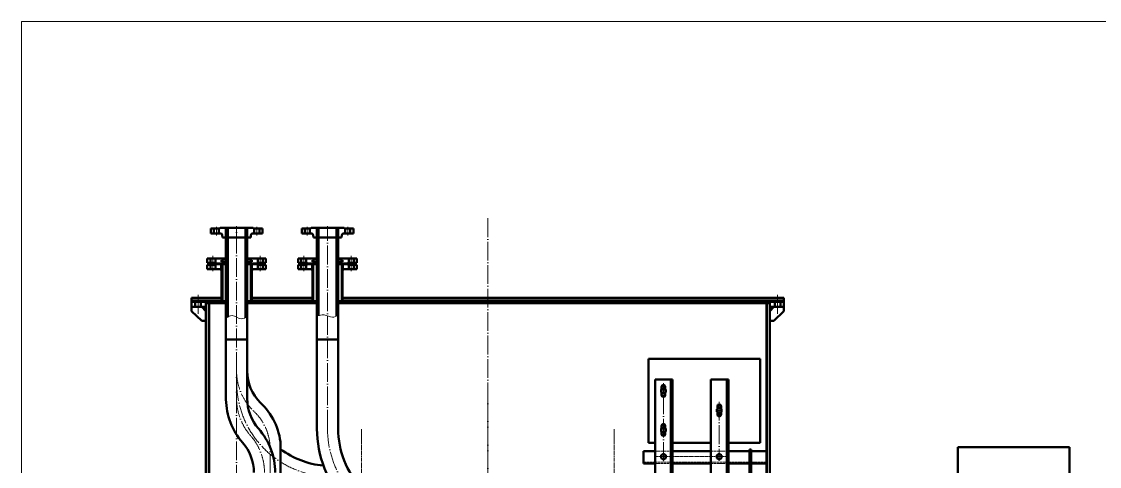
# Model space of a CAD drawing. Header units: millimetres. Extents: x 17368 to 100025, y -24769 to 12950.
# Drawn here: x 47676 to 51537, y -21583 to -19990 of the extents above; entities that cross this region are included whole.
import ezdxf

# ---------------------------------------------------------------- set-up
doc = ezdxf.new("R2010")
doc.units = ezdxf.units.MM
doc.header["$LTSCALE"] = 2.8
for name, pattern in [('ACAD_ISO04W100', [30, 24, -3, 0, -3]), ('AM_ISO02W050', [7.5, 6, -1.5]), ('AM_ISO02W050x2', [3.75, 3, -0.75]), ('AM_ISO08W050', [18, 12, -1.5, 3, -1.5]), ('AM_ISO08W050x2', [9, 6, -0.75, 1.5, -0.75]), ('CENTER', [2, 1.25, -0.25, 0.25, -0.25]), ('CENTER2', [28.575, 19.05, -3.175, 3.175, -3.175]), ('DASHDOT', [30.5, 24, -3, 0.5, -3])]:
    doc.linetypes.add(name, pattern=pattern)
doc.layers.get('0').update_dxf_attribs({"lineweight": 50})
for name, color, linetype, lineweight in [('AM_3N', 6, 'AM_ISO02W050', 15), ('AM_7N', 4, 'AM_ISO08W050', 15), ('center', 1, 'CENTER', 15), ('DASH_DOT_LINE', 255, 'DASHDOT', 15), ('red', 1, 'ACAD_ISO04W100', 15), ('细实线', 5, 'Continuous', 15)]:
    doc.layers.add(name, color=color, linetype=linetype, lineweight=lineweight)

# ---------------------------------------------------------------- blocks, each defined once
blk = doc.blocks.new('A$C7FC716BE')
at = {"layer": '细实线', "color": 1, "linetype": 'CENTER2', "lineweight": 15}
for p, q in [((-72.5, 4.5), (-72.5, -26.5)), ((0, 6.5), (0, -42.7)), ((72.5, 4.5), (72.5, -26.5))]:
    blk.add_line(p, q, dxfattribs=at)
at = {"layer": '细实线', "color": 7, "linetype": 'Continuous', "lineweight": 50}
for p, q in [((-59, 0), (-61, -2)), ((59, 0), (-59, 0)), ((59, 0), (61, -2)), ((-92.5, -2), (-92.5, -20)), ((-92.5, -2), (-61, -2)), ((-57.4, -20), (-92.5, -20)), ((-81.5, -2), (-81.5, -20)), ((-63.5, -2), (-63.5, -20)), ((-50.6, -34), (-51.5, -25.4)), ((50.6, -34), (-50.6, -34)), ((-37, 0), (-38.1, -34)), ((37, 0), (38.1, -34)), ((50.6, -34), (51.5, -25.4)), ((92.5, -20), (57.4, -20)), ((92.5, -2), (61, -2)), ((63.5, -2), (63.5, -20)), ((81.5, -2), (81.5, -20)), ((92.5, -2), (92.5, -20))]:
    blk.add_line(p, q, dxfattribs=at)
at = {"layer": '细实线'}
for p, q in [((-35.6, 0), (-36.6, -34)), ((35.6, 0), (36.6, -34))]:
    blk.add_line(p, q, dxfattribs=at)
at = {"layer": '细实线', "color": 7, "linetype": 'Continuous', "lineweight": 50}
for centre, start, end in [((-57.4, -26), 5.7106, 90), ((57.4, -26), 90, 174.2894)]:
    blk.add_arc(centre, 6, start, end, dxfattribs=at)
blk = doc.blocks.new('A$C07E01CA7')
at = {"color": 7, "linetype": 'Continuous', "lineweight": 50}
for p, q in [((0, 9.9), (-8.6, 5)), ((-8.6, 5), (-8.6, -5)), ((8.6, 5), (0, 9.9)), ((8.6, -5), (8.6, 5)), ((-8.6, -5), (0, -9.9)), ((0, -9.9), (8.6, -5))]:
    blk.add_line(p, q, dxfattribs=at)
blk.add_circle((0, 0), 8.6, dxfattribs=at)
at = {"layer": 'DASH_DOT_LINE', "color": 1, "linetype": 'DASHDOT', "lineweight": 15}
for p, q in [((-8.3, 0), (8.3, 0)), ((0, 8.3), (0, -8.3))]:
    blk.add_line(p, q, dxfattribs=at)

msp = doc.modelspace()

# ---------------------------------------------------------------- linework, layer by layer
for p, q in [((48408.05547, -21244.72925), (48408.05547, -20729.25536)), ((48414.05547, -21048.66998), (48414.05547, -20729.25536)), ((48478.03072, -21049.49532), (48478.03072, -20729.25536)), ((48484.03072, -21241.29685), (48484.03072, -20729.25536)), ((48733.82748, -21452.77745), (48733.82748, -20729.25536)), ((48739.82748, -21043.50455), (48739.82748, -20729.25536)), ((48803.80273, -21044.77054), (48803.80273, -20729.25536)), ((48809.80273, -21448.39488), (48809.80273, -20729.25536)), ((48285.03072, -20979.25536), (48285.03072, -21012.25536)), ((48285.03072, -20979.25536), (48387.65682, -20979.25536)), ((48285.03072, -20989.25536), (48390.96901, -20989.25536)), ((48285.03072, -20991.25536), (48408.05547, -20991.25536)), ((48285.03072, -20994.25536), (48408.05547, -20994.25536)), ((48298.03072, -20994.25536), (48298.03072, -21012.25536)), ((48318.03072, -20994.25536), (48318.03072, -21012.25536)), ((48336.03072, -20994.25536), (48336.03072, -23404.25536)), ((48346.03072, -20999.25536), (48336.03072, -20994.25536)), ((48336.03072, -20999.25536), (48408.05547, -20999.25536)), ((48346.03072, -20999.25536), (48346.03072, -23404.25536)), ((48348.03072, -20999.25536), (48348.03072, -23404.25536)), ((48484.03072, -20991.25536), (48733.82748, -20991.25536)), ((48484.03072, -20994.25536), (48733.82748, -20994.25536)), ((48484.03072, -20999.25536), (48733.82748, -20999.25536)), ((48501.09243, -20989.25536), (48716.74102, -20989.25536)), ((48504.40462, -20979.25536), (48713.42883, -20979.25536)), ((48809.80273, -20991.25536), (50407.03072, -20991.25536)), ((48809.80273, -20994.25536), (50407.03072, -20994.25536)), ((48809.80273, -20999.25536), (50356.03072, -20999.25536)), ((48826.86444, -20989.25536), (50407.03072, -20989.25536)), ((48830.17663, -20979.25536), (50407.03072, -20979.25536)), ((50344.03072, -20999.25536), (50344.03072, -23404.25536)), ((50346.03072, -20999.25536), (50356.03072, -20994.25536)), ((50346.03072, -20999.25536), (50346.03072, -23404.25536)), ((50356.03072, -20994.25536), (50356.03072, -23404.25536)), ((50374.03072, -20994.25536), (50374.03072, -21012.25536)), ((50394.03072, -20994.25536), (50394.03072, -21012.25536)), ((50407.03072, -20979.25536), (50407.03072, -21012.25536)), ((48285.03072, -21012.25536), (48336.03072, -21012.25536)), ((48285.03072, -21012.25536), (48285.03072, -21027.25536)), ((48285.03072, -21027.25536), (48321.03072, -21062.25536)), ((48321.03072, -21012.25536), (48336.03072, -21027.25536)), ((48328.95176, -21012.25536), (48336.03072, -21019.45657)), ((50364.79622, -21012.25536), (50356.03072, -21020.43968)), ((50356.03072, -21012.25536), (50407.03072, -21012.25536)), ((50371.03072, -21012.25536), (50356.03072, -21027.25536)), ((50407.03072, -21027.25536), (50371.03072, -21062.25536)), ((50407.03072, -21012.25536), (50407.03072, -21027.25536)), ((48321.03072, -21062.25536), (48336.03072, -21062.25536)), ((50371.03072, -21062.25536), (50356.03072, -21062.25536)), ((48408.05547, -21129.25536), (48484.03072, -21129.25536)), ((48733.82748, -21129.25536), (48809.80273, -21129.25536)), ((49921.55547, -21198.42139), (50321.55547, -21198.42139)), ((49921.55547, -21498.42139), (49921.55547, -21198.42139)), ((50321.55547, -21198.42139), (50321.55547, -21498.42139)), ((48408.05547, -21343.71131), (48408.05547, -21199.23205)), ((48484.03072, -21340.48714), (48484.03072, -21199.23205)), ((49945.05547, -21271.82515), (49945.05547, -23364.83887)), ((49945.05547, -21271.82515), (50008.05547, -21271.82515)), ((50002.05547, -21271.82515), (50002.05547, -23362.39601)), ((50008.05547, -21271.82515), (50008.05547, -23362.13887)), ((50145.05547, -21271.82515), (50145.05547, -23458.50481)), ((50145.05547, -21271.82515), (50208.05547, -21271.82515)), ((50202.05547, -21271.82515), (50202.05547, -23456.44412)), ((50208.05547, -21271.82515), (50208.05547, -23456.22721)), ((49968.55547, -21297.92139), (49968.55547, -21306.74917)), ((49981.55547, -21297.92139), (49981.55547, -21306.74917)), ((49968.55547, -21319.09361), (49968.55547, -21327.92139)), ((49981.55547, -21319.09361), (49981.55547, -21327.92139)), ((50168.55547, -21367.92139), (50168.55547, -21376.74917)), ((50168.55547, -21389.09361), (50168.55547, -21397.92139)), ((50181.55547, -21367.92139), (50181.55547, -21376.74917)), ((50181.55547, -21389.09361), (50181.55547, -21397.92139)), ((49968.55547, -21437.92139), (49968.55547, -21446.74917)), ((49968.55547, -21459.09361), (49968.55547, -21467.92139)), ((49981.55547, -21437.92139), (49981.55547, -21446.74917)), ((49981.55547, -21459.09361), (49981.55547, -21467.92139)), ((48603.75214, -23457.07697), (48603.75214, -21506.05275)), ((49921.55547, -21498.42139), (49945.05547, -21498.42139)), ((50008.05547, -21498.42139), (50145.05547, -21498.42139)), ((50208.05547, -21498.42139), (50321.55547, -21498.42139)), ((49904.03072, -21528.42139), (49945.05547, -21528.42139)), ((49904.03072, -21528.42139), (49904.03072, -21573.42139)), ((50008.05547, -21528.42139), (50145.05547, -21528.42139)), ((50208.05547, -21528.42139), (50284.00893, -21528.42139)), ((50284.00893, -21522.85431), (50289.00893, -21522.85431)), ((50284.00893, -21522.85431), (50284.00893, -23595.40928)), ((50289.00893, -21522.85431), (50289.00893, -23595.40928)), ((50289.00893, -21528.42139), (50344.03072, -21528.42139)), ((51030.09414, -21514.46564), (51430.09414, -21514.46564)), ((51030.09414, -21814.46564), (51030.09414, -21514.46564)), ((51430.09414, -21814.46564), (51430.09414, -21514.46564)), ((49904.03072, -21573.42139), (49945.05547, -21573.42139)), ((50008.05547, -21573.42139), (50145.05547, -21573.42139)), ((50208.05547, -21573.42139), (50284.00893, -21573.42139)), ((50289.00893, -21573.42139), (50344.03072, -21573.42139))]:
    msp.add_line(p, q)
at = {"color": 7}
for p, q in [((48407.03069, -20842.25542), (48391.83918, -20844.25542)), ((48391.83918, -20844.25542), (48391.83918, -20850.25542)), ((48407.03069, -20852.25542), (48391.83918, -20850.25542)), ((48407.03069, -20842.25542), (48408.03069, -20842.25542)), ((48485.03069, -20842.25542), (48484.03069, -20842.25542)), ((48485.03069, -20842.25542), (48500.2222, -20844.25542)), ((48485.03069, -20852.25542), (48500.2222, -20850.25542)), ((48500.2222, -20844.25542), (48500.2222, -20850.25542)), ((48695.80272, -20854.25527), (48695.80273, -20838.25527)), ((48732.8027, -20842.25542), (48717.61119, -20844.25542)), ((48717.61119, -20844.25542), (48717.61119, -20850.25542)), ((48732.8027, -20852.25542), (48717.61119, -20850.25542)), ((48732.80269, -20842.25542), (48732.8027, -20838.25542)), ((48732.8027, -20842.25542), (48733.8027, -20842.25542)), ((48810.8027, -20842.25542), (48809.8027, -20842.25542)), ((48810.8027, -20842.25542), (48825.9942, -20844.25542)), ((48810.8027, -20852.25542), (48825.9942, -20850.25542)), ((48825.9942, -20844.25542), (48825.9942, -20850.25542)), ((48847.80271, -20854.25591), (48847.80272, -20838.25591)), ((48341.03069, -20861.25536), (48372.03069, -20861.25536)), ((48341.03071, -20854.25514), (48372.03071, -20854.25528)), ((48374.03069, -20859.25536), (48372.03069, -20861.25536)), ((48374.0307, -20856.25528), (48372.03071, -20854.25528)), ((48374.0307, -20856.25528), (48374.0307, -20859.25534)), ((48395.03069, -20863.25536), (48391.03067, -20863.25534)), ((48391.03069, -20859.25536), (48391.0307, -20856.25536)), ((48391.03069, -20859.25536), (48395.03069, -20863.25536)), ((48407.03069, -20852.25542), (48408.03069, -20852.25542)), ((48485.03069, -20852.25542), (48484.03069, -20852.25542)), ((48518.0307, -20856.2559), (48484.03072, -20856.25575)), ((48518.03069, -20859.25536), (48484.03072, -20859.25536)), ((48485.0307, -20856.25542), (48485.0307, -20852.25542)), ((48501.03069, -20859.25492), (48501.0307, -20856.25583)), ((48518.0307, -20856.2559), (48518.03069, -20859.25536)), ((48518.03069, -20859.25536), (48520.03068, -20861.25536)), ((48518.0307, -20856.2559), (48520.0307, -20854.2559)), ((48699.8027, -20859.25536), (48697.8027, -20861.25536)), ((48699.80271, -20856.25528), (48697.80272, -20854.25528)), ((48699.80271, -20856.25528), (48699.8027, -20859.25536)), ((48733.82748, -20859.25536), (48699.8027, -20859.25536)), ((48733.82748, -20856.25543), (48699.80271, -20856.25528)), ((48720.8027, -20863.25536), (48716.80268, -20863.25534)), ((48716.8027, -20859.25536), (48720.8027, -20863.25536)), ((48716.81509, -20859.25536), (48716.8151, -20856.25536)), ((48732.80268, -20856.25542), (48732.80269, -20852.25542)), ((48732.8027, -20852.25542), (48733.8027, -20852.25542)), ((48810.8027, -20852.25542), (48809.8027, -20852.25542)), ((48826.80254, -20859.25508), (48822.80256, -20863.2551)), ((48822.80256, -20863.2551), (48826.80257, -20863.25506)), ((48826.8027, -20859.25492), (48826.8027, -20856.25583)), ((48843.8027, -20859.25536), (48845.80269, -20861.25536)), ((48843.80271, -20856.2559), (48845.80271, -20854.2559)), ((48843.80271, -20856.2559), (48843.80271, -20859.25536))]:
    msp.add_line(p, q, dxfattribs=at)
for centre, radius, start, end in [((48646.03072, -21241.29685), 162, 180, 225), ((49975.05547, -21297.92139), 6.5, 0, 180), ((48647.42172, -21340.25772), 239.39116, 180.82661119, 221.30213265), ((48647.42172, -21340.25772), 163.39116, 180.07246596, 221.30213265), ((49975.05547, -21327.92139), 6.5, 180, 0), ((48379.13113, -21521.58148), 225.15714, 3.95473925, 47.89872007), ((50175.05547, -21367.92139), 6.5, 0, 180), ((50175.05547, -21397.92139), 6.5, 180, 0), ((48344.80145, -21605.8217), 239.22939, 0.05864926, 41.23488694), ((49121.80273, -21448.39488), 388, 180, 222.94076359), ((49121.80273, -21448.39488), 312, 180, 222.96197847), ((49975.05547, -21437.92139), 6.5, 0, 180), ((49975.05547, -21467.92139), 6.5, 180, 0), ((48344.80145, -21605.8217), 163.22939, 0.06394757, 41.23488694), ((48784.45406, -21281.77011), 300, 232.96234728, 264.74707686)]:
    msp.add_arc(centre, radius, start, end)
at = {"layer": 'AM_3N', "linetype": 'AM_ISO02W050x2'}
for p, q in [((49945.05547, -21528.42139), (50008.05547, -21528.42139)), ((50145.05547, -21528.42139), (50208.05547, -21528.42139)), ((50284.00893, -21528.42139), (50289.00893, -21528.42139)), ((49904.03072, -21568.42139), (50344.03072, -21568.42139)), ((49945.05547, -21573.42139), (50008.05547, -21573.42139)), ((50145.05547, -21573.42139), (50208.05547, -21573.42139)), ((50284.00893, -21573.42139), (50289.00893, -21573.42139))]:
    msp.add_line(p, q, dxfattribs=at)
at = {"layer": 'AM_7N', "linetype": 'AM_ISO08W050x2', "lineweight": 18, "ltscale": 0.8}
for p, q in [((48893.47922, -23802.51215), (48893.47922, -21450.54185)), ((49798.58222, -23802.51215), (49798.58222, -21450.54185))]:
    msp.add_line(p, q, dxfattribs=at)
at = {"layer": 'center'}
for p, q in [((49983.00455, -21297.92139), (49967.10639, -21297.92139)), ((49983.00455, -21327.92139), (49967.10639, -21327.92139)), ((50183.00455, -21367.92139), (50167.10639, -21367.92139)), ((50183.00455, -21397.92139), (50167.10639, -21397.92139)), ((49983.00455, -21437.92139), (49967.10639, -21437.92139)), ((49983.00455, -21467.92139), (49967.10639, -21467.92139)), ((49948.47484, -21548.42139), (50202.05547, -21548.42139))]:
    msp.add_line(p, q, dxfattribs=at)
at = {"layer": 'red'}
for p, q in [((49346.03072, -20694.51994), (49346.03072, -24292.49934)), ((48446.03072, -21241.29685), (48446.03072, -20729.25536)), ((48771.80273, -21448.39488), (48771.80273, -20729.25536)), ((48686.80266, -20857.75523), (48686.80273, -20828.75523)), ((48308.03072, -20969.22288), (48308.03072, -21036.38126)), ((50384.03072, -20969.22288), (50384.03072, -21036.38126)), ((48446.03072, -21340.51243), (48446.03072, -21182.47383)), ((48446.03072, -21241.29685), (48446.03072, -23687.81469)), ((49975.05547, -21564.02785), (49975.05547, -21284.97825)), ((49346.03072, -21347.15723), (49346.03072, -23687.81469)), ((50175.05547, -21352.07535), (50175.05547, -21563.71605)), ((48565.75214, -23457.07697), (48565.75214, -21507.42538))]:
    msp.add_line(p, q, dxfattribs=at)
for centre, radius, start, end in [((48646.03072, -21241.29685), 200, 180, 225), ((48784.45406, -21281.77011), 338, 180, 267.92673002), ((48647.42172, -21340.25772), 201.39116, 180.07246596, 221.30213265), ((48379.13113, -21521.58148), 187.15714, 4.33785499, 47.89872007), ((49121.80273, -21448.39488), 350, 180, 267.54596833), ((48344.80145, -21605.8217), 201.22939, 0.06394757, 41.23488694)]:
    msp.add_arc(centre, radius, start, end, dxfattribs=at)
at = {"layer": '细实线', "color": 7, "linetype": 'Continuous', "lineweight": 50}
for p, q in [((48341.03071, -20854.25514), (48341.03072, -20838.25514)), ((48408.05547, -20838.25543), (48341.03072, -20838.25514)), ((48352.03071, -20854.25519), (48352.03072, -20838.25519)), ((48370.03071, -20854.25527), (48370.03072, -20838.25527)), ((48407.03068, -20842.25542), (48407.03069, -20838.25542)), ((48551.03071, -20838.25604), (48484.03072, -20838.25575)), ((48485.03069, -20842.25542), (48485.03069, -20838.25542)), ((48522.0307, -20854.25591), (48522.03071, -20838.25591)), ((48540.0307, -20854.25599), (48540.03071, -20838.25599)), ((48551.0307, -20854.25604), (48551.03071, -20838.25604)), ((48666.80272, -20854.25514), (48666.80273, -20838.25514)), ((48733.82748, -20838.25543), (48666.80273, -20838.25514)), ((48677.80272, -20854.25519), (48677.80273, -20838.25519)), ((48876.80272, -20838.25604), (48809.80273, -20838.25575)), ((48810.8027, -20842.25542), (48810.8027, -20838.25542)), ((48865.80271, -20854.25599), (48865.80272, -20838.25599)), ((48876.80271, -20854.25604), (48876.80272, -20838.25604)), ((48341.03069, -20861.25536), (48341.03063, -20877.25536)), ((48392.03069, -20877.25536), (48341.03063, -20877.25536)), ((48352.03069, -20861.25536), (48352.03063, -20877.25536)), ((48370.03069, -20861.25536), (48370.03063, -20877.25536)), ((48408.05547, -20859.25536), (48374.03069, -20859.25536)), ((48408.05547, -20856.25543), (48374.0307, -20856.25528)), ((48392.03069, -20882.04926), (48387.23679, -20877.25536)), ((48391.03069, -20859.25536), (48391.03062, -20877.25536)), ((48392.03069, -20863.25534), (48392.03069, -20988.05225)), ((48395.03069, -20863.25536), (48395.03069, -20991.25536)), ((48407.03068, -20856.25542), (48407.03068, -20852.25542)), ((48501.03053, -20859.25508), (48497.03055, -20863.2551)), ((48497.03055, -20863.2551), (48501.03056, -20863.25506)), ((48497.03069, -20863.2551), (48497.03069, -20991.25536)), ((48500.03064, -20882.04898), (48504.82452, -20877.25506)), ((48500.03069, -20863.25507), (48500.03069, -20988.05232)), ((48551.03062, -20877.25536), (48500.03069, -20877.25536)), ((48501.03069, -20859.25536), (48501.03062, -20877.25536)), ((48551.03068, -20861.25536), (48520.03068, -20861.25536)), ((48551.0307, -20854.25604), (48520.0307, -20854.2559)), ((48522.03068, -20861.25536), (48522.03062, -20877.25536)), ((48540.03068, -20861.25536), (48540.03062, -20877.25536)), ((48551.03068, -20861.25536), (48551.03062, -20877.25536)), ((48666.8027, -20861.25536), (48666.80264, -20877.25536)), ((48717.8027, -20877.25536), (48666.80264, -20877.25536)), ((48666.8027, -20861.25536), (48697.8027, -20861.25536)), ((48666.80272, -20854.25514), (48697.80272, -20854.25528)), ((48677.8027, -20861.25536), (48677.80264, -20877.25536)), ((48695.8027, -20861.25536), (48695.80264, -20877.25536)), ((48717.8027, -20882.04926), (48713.0088, -20877.25536)), ((48716.8027, -20859.25536), (48716.80263, -20877.25536)), ((48717.8027, -20863.25534), (48717.8027, -20988.05225)), ((48720.8027, -20863.25536), (48720.8027, -20991.25536)), ((48843.80271, -20856.2559), (48809.80273, -20856.25575)), ((48843.8027, -20859.25536), (48809.80273, -20859.25536)), ((48810.80271, -20856.25542), (48810.8027, -20852.25542)), ((48822.8027, -20863.2551), (48822.8027, -20991.25536)), ((48825.80265, -20882.04898), (48830.59653, -20877.25506)), ((48825.8027, -20863.25507), (48825.8027, -20988.05232)), ((48876.80263, -20877.25536), (48825.8027, -20877.25536)), ((48826.8027, -20859.25536), (48826.80263, -20877.25536)), ((48876.80269, -20861.25536), (48845.80269, -20861.25536)), ((48876.80271, -20854.25604), (48845.80271, -20854.2559)), ((48847.80269, -20861.25536), (48847.80263, -20877.25536)), ((48865.80269, -20861.25536), (48865.80263, -20877.25536)), ((48876.80269, -20861.25536), (48876.80263, -20877.25536)), ((48392.03069, -20975.63325), (48387.65682, -20979.25536)), ((48387.65682, -20979.25536), (48392.03069, -20982.95425)), ((48392.03069, -20988.05225), (48389.20412, -20991.25536)), ((48395.03069, -20991.25536), (48392.03069, -20988.05225)), ((48497.03075, -20991.25536), (48500.03075, -20988.05225)), ((48500.03075, -20975.63325), (48504.40462, -20979.25536)), ((48504.40462, -20979.25536), (48500.03075, -20982.95425)), ((48500.03075, -20988.05225), (48502.85732, -20991.25536)), ((48717.8027, -20975.63325), (48713.42883, -20979.25536)), ((48713.42883, -20979.25536), (48717.8027, -20982.95425)), ((48717.8027, -20988.05225), (48714.97613, -20991.25536)), ((48720.8027, -20991.25536), (48717.8027, -20988.05225)), ((48822.80276, -20991.25536), (48825.80276, -20988.05225)), ((48825.80276, -20975.63325), (48830.17663, -20979.25536)), ((48830.17663, -20979.25536), (48825.80276, -20982.95425)), ((48825.80276, -20988.05225), (48828.62933, -20991.25536))]:
    msp.add_line(p, q, dxfattribs=at)
at = {"layer": '细实线', "color": 1, "linetype": 'CENTER2', "lineweight": 15}
for p, q in [((48361.03066, -20857.75523), (48361.03072, -20828.75523)), ((48531.03065, -20857.75595), (48531.03072, -20828.75595)), ((48856.80266, -20857.75595), (48856.80273, -20828.75595)), ((48361.03066, -20854.75536), (48361.0306, -20883.75536)), ((48531.03066, -20854.75536), (48531.0306, -20883.75536)), ((48686.80267, -20854.75536), (48686.80261, -20883.75536)), ((48856.80267, -20854.75536), (48856.80261, -20883.75536))]:
    msp.add_line(p, q, dxfattribs=at)
at = {"layer": '细实线'}
msp.add_lwpolyline([(47675.6772, -19990.0935), (55952.29393, -19990.0935), (55952.29393, -24768.6004), (47675.6772, -24768.6004)], close=True, dxfattribs=at)
for points in [[(48408.05547, -21052.85555), (48429.82922, -21042.70228), (48463.37997, -21054.91375), (48484.03072, -21045.42685)], [(48733.82748, -21045.42685), (48759.25549, -21040.94321), (48789.90641, -21049.15609), (48809.80273, -21041.50055)]]:
    msp.add_spline(points, degree=3, dxfattribs=at)

# ---------------------------------------------------------------- block references
for name, p in [('A$C7FC716BE', (48446.03072, -20729.25536)), ('A$C7FC716BE', (48771.80273, -20729.25536)), ('A$C07E01CA7', (49975.05547, -21312.92139)), ('A$C07E01CA7', (50175.05547, -21382.92139)), ('A$C07E01CA7', (49975.05547, -21452.92139)), ('A$C07E01CA7', (49975.05547, -21548.42139)), ('A$C07E01CA7', (50175.05547, -21548.42139))]:
    msp.add_blockref(name, p, dxfattribs=at)

doc.saveas('drawing.dxf')
